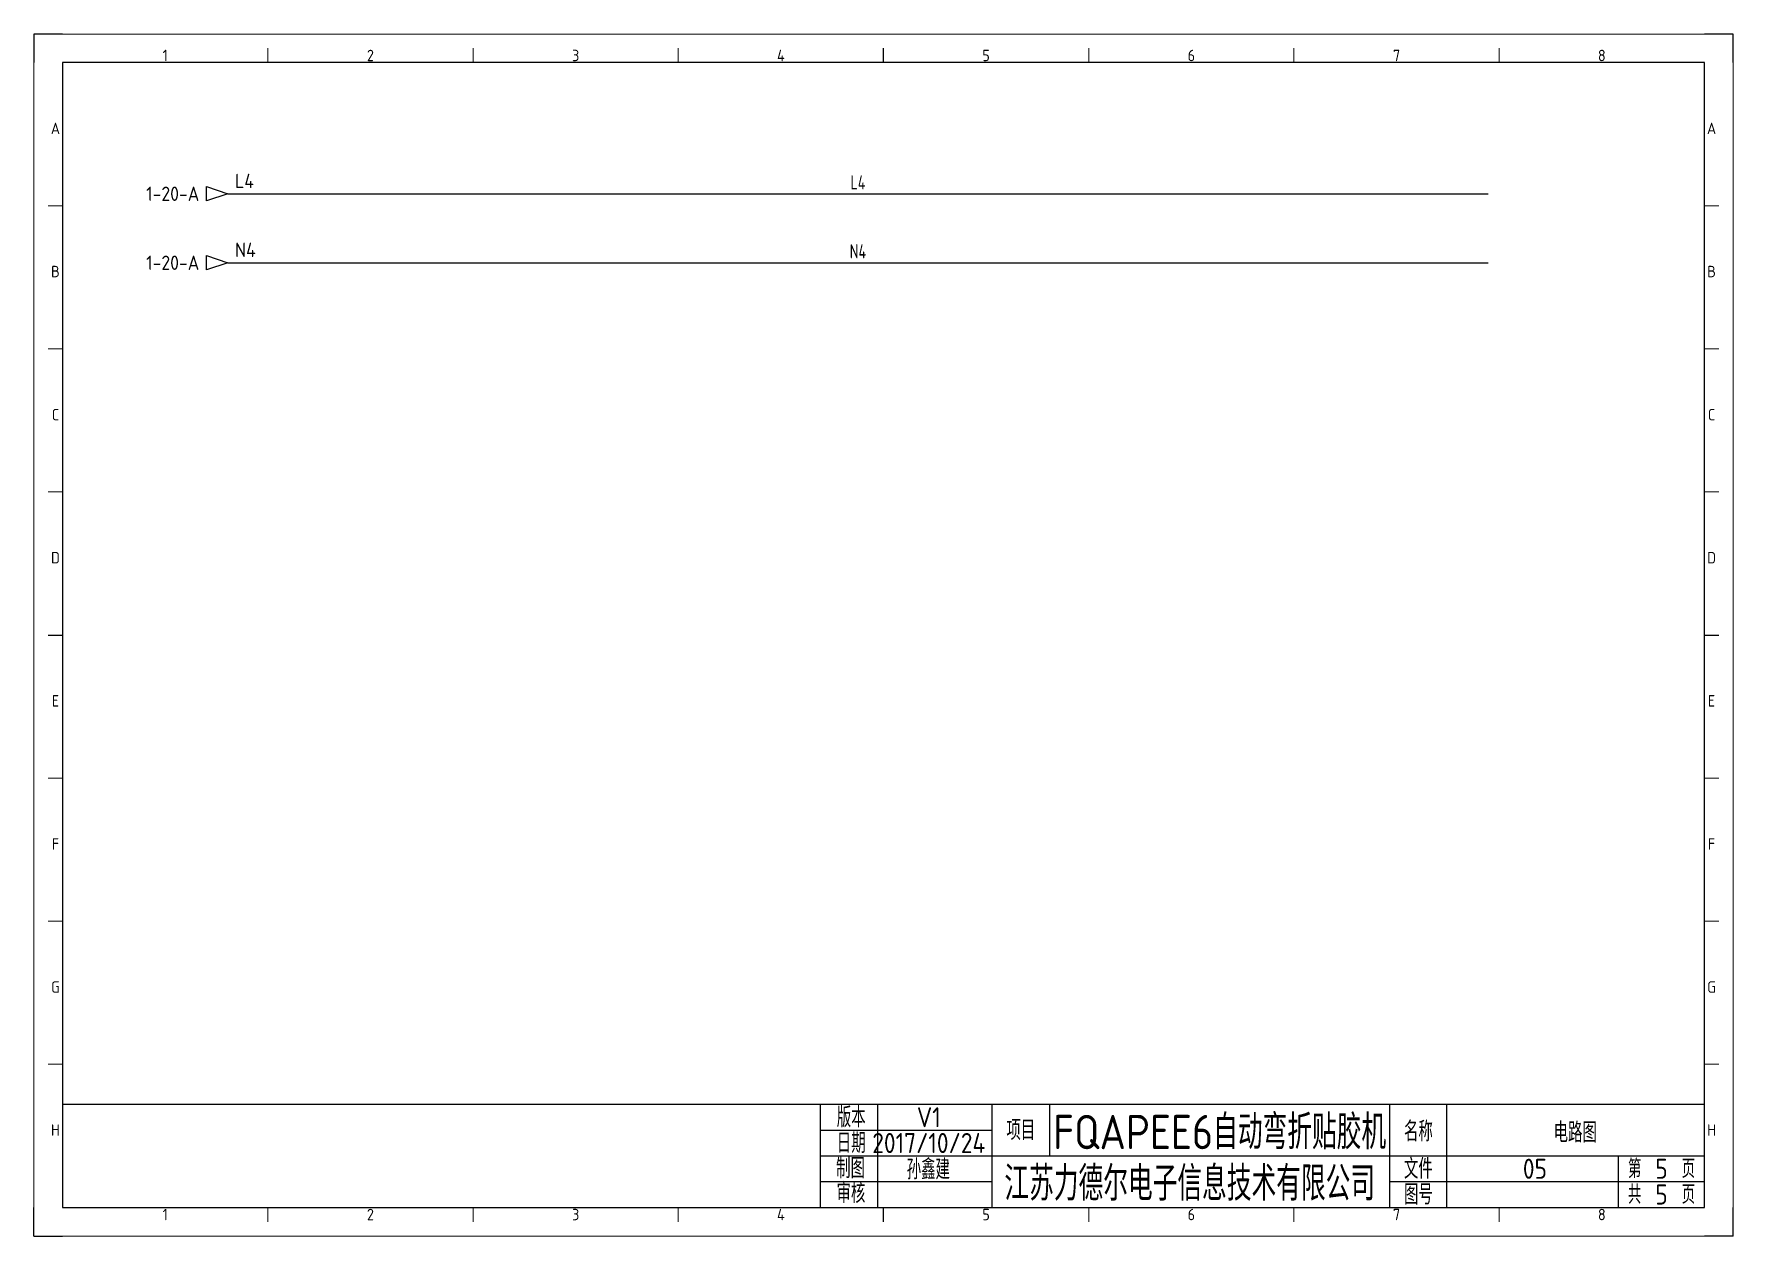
# Model space of a CAD drawing. Header units: millimetres. Extents: x 2425 to 3019, y 1396 to 1816.
import ezdxf
from ezdxf.enums import TextEntityAlignment as Align

# ---------------------------------------------------------------- set-up
doc = ezdxf.new("R2010")
doc.units = ezdxf.units.MM
for name, color, linetype in [('AE_BOR', 1, 'Continuous'), ('SYMS', 7, 'Continuous'), ('WIRENO', 72, 'Continuous'), ('WIREREF_DEST', 52, 'Continuous'), ('WIRES', 7, 'Continuous'), ('XREF', 7, 'Continuous'), ('图框_标题栏属性', 1, 'Continuous'), ('图框_标题栏文字', 6, 'Continuous')]:
    doc.layers.add(name, color=color, linetype=linetype)
doc.styles.add('ACGBTS', font='ISOCP.SHX')
doc.styles.get("Standard").update_dxf_attribs({"font": 'arial.ttf'})
doc.styles.add('WD_IEC', font='isocp2.shx', dxfattribs={"width": 0.9, "height": 4, "bigfont": 'gbcbig.shx'})
doc.styles.add('工程字', font='gbenor.shx', dxfattribs={"bigfont": 'gbcbig.shx'})

# ---------------------------------------------------------------- blocks, each defined once
blk = doc.blocks.new('Border')
for p, q in [((584, 410), (10, 410)), ((10, 410), (10, 10)), ((584, 10), (584, 410)), ((10, 10), (584, 10))]:
    blk.add_line(p, q)
at = {"layer": 'AE_BOR', "color": 1, "lineweight": 30}
for p, q in [((10, 420), (0, 420)), ((0, 420), (0, 410)), ((594, 420), (584, 420)), ((594, 410), (594, 420)), ((297, 410), (297, 415)), ((5, 210), (10, 210)), ((584, 210), (589, 210)), ((0, 0), (0, 10)), ((297, 5), (297, 10)), ((594, 0), (594, 10)), ((0, 0), (10, 0)), ((594, 0), (584, 0))]:
    blk.add_line(p, q, dxfattribs=at)
at = {"layer": 'AE_BOR', "color": 1, "lineweight": 15}
for p, q in [((0, 420), (594, 420)), ((0, 0), (0, 420)), ((594, 420), (594, 0)), ((81.75, 410), (81.75, 415)), ((153.5, 410), (153.5, 415)), ((225.25, 410), (225.25, 415)), ((368.75, 410), (368.75, 415)), ((440.5, 410), (440.5, 415)), ((512.25, 410), (512.25, 415)), ((10, 360), (5, 360)), ((589, 360), (584, 360)), ((10, 310), (5, 310)), ((589, 310), (584, 310)), ((10, 260), (5, 260)), ((589, 260), (584, 260)), ((10, 160), (5, 160)), ((589, 160), (584, 160)), ((10, 110), (5, 110)), ((589, 110), (584, 110)), ((10, 60), (5, 60)), ((589, 60), (584, 60)), ((81.75, 5), (81.75, 10)), ((153.5, 5), (153.5, 10)), ((225.25, 5), (225.25, 10)), ((368.75, 5), (368.75, 10)), ((440.5, 5), (440.5, 10)), ((512.25, 5), (512.25, 10)), ((594, 0), (0, 0))]:
    blk.add_line(p, q, dxfattribs=at)
at = {"layer": 'AE_BOR', "color": 1, "lineweight": 15, "style": 'ACGBTS'}
for s, p in [('1', (45.875, 412.5)), ('2', (117.625, 412.5)), ('3', (189.375, 412.5)), ('4', (261.125, 412.5)), ('5', (332.875, 412.5)), ('6', (404.625, 412.5)), ('7', (476.375, 412.5)), ('8', (548.125, 412.5)), ('A', (7.5, 387)), ('A', (586.5, 387)), ('B', (7.5, 337)), ('B', (586.5, 337)), ('C', (7.5, 287)), ('C', (586.5, 287)), ('D', (7.5, 237)), ('D', (586.5, 237)), ('E', (7.5, 187)), ('E', (586.5, 187)), ('F', (7.5, 137)), ('F', (586.5, 137)), ('G', (7.5, 87)), ('G', (586.5, 87)), ('H', (7.5, 37)), ('H', (586.5, 37)), ('1', (45.875, 7.5)), ('2', (117.625, 7.5)), ('3', (189.375, 7.5)), ('4', (261.125, 7.5)), ('5', (332.875, 7.5)), ('6', (404.625, 7.5)), ('7', (476.375, 7.5)), ('8', (548.125, 7.5))]:
    blk.add_text(s, height=4, dxfattribs=at).set_placement(p, align=Align.MIDDLE)
blk = doc.blocks.new('TITLE3')
for p, q in [((-309, 0), (-309, 36)), ((-289, 0), (-289, 36)), ((-249, 0), (-249, 36)), ((-249, 0), (-249, 36)), ((-249, 0), (-249, 36)), ((-229, 36), (-229, 27)), ((-110, 0), (-110, 36)), ((-90, 0), (-90, 36)), ((-309, 27), (-249, 27)), ((-229, 27), (-229, 18)), ((-309, 18), (-248.01, 18)), ((-249, 18), (0, 18)), ((-30, 0), (-30, 18)), ((-309, 9), (-249, 9)), ((-110, 9), (0, 9)), ((-289, 4.18), (-289, 4.18)), ((-289, 4.18), (-289, 4.18))]:
    blk.add_line(p, q)
blk.add_lwpolyline([(-309, 36), (-574, 36), (-574, 0), (-309, 0)], close=True)
blk.add_lwpolyline([(-309, 0), (0, 0), (0, 36), (-309, 36)])
at = {"flags": 9}
blk.add_attdef('WD_TB', (0, 0), '', height=2.5, dxfattribs=at)
at = {"layer": '图框_标题栏属性', "style": '工程字'}
for tag, height, p in [('版本', 7, (-271.17, 31.5)), ('项目', 12, (-169.5, 27)), ('名称', 7, (-45.16, 26.53)), ('日期', 7, (-271.17, 22.5)), ('制图', 7, (-271.33, 13.69)), ('公司名称', 12, (-179.94, 9)), ('文件', 7, (-59.26, 13.5)), ('页数', 7, (-15, 13.5)), ('审核', 7, (-270.7, 4.72)), ('图号', 7, (-59.26, 4.5)), ('总数', 7, (-15, 4.5))]:
    blk.add_attdef(tag, text='', height=height, dxfattribs=at).set_placement(p, align=Align.MIDDLE)
at = {"layer": '图框_标题栏文字', "style": '工程字'}
for s, height, p in [('版本', 7, (-298.29, 31.5)), ('项目', 7, (-239, 27)), ('名称', 7, (-100, 26.53)), ('日期', 7, (-298.29, 22.5)), ('制图', 7, (-298.51, 13.69)), ('文件', 7, (-100, 13.5)), ('第    页', 6.5, (-15, 13.5)), ('审核', 7, (-298.37, 5.01)), ('图号', 7, (-100, 4.5)), ('共    页', 6.5, (-15, 4.5))]:
    blk.add_text(s, height=height, dxfattribs=at).set_placement(p, align=Align.MIDDLE_CENTER)
blk = doc.blocks.new('HA1D3')
blk.add_lwpolyline([(0, 0), (-3.75, -1.25), (-3.75, 1.25)], close=True)
at = {"style": 'WD_IEC'}
for tag, p, height, flags in [('WIRENO', (1.25, 1), 2.5, 8), ('X1TERM01', (0, 0), 0.32, 1)]:
    blk.add_attdef(tag, p, '', height=height, dxfattribs=dict(at, flags=flags))
blk.add_attdef('XREF', text='', height=2.5, dxfattribs=at).set_placement((-5, 0), align=Align.MIDDLE_RIGHT)
at = {"style": 'WD_IEC', "flags": 1}
blk.add_attdef('SIGCODE', text='', height=1, dxfattribs=at).set_placement((-2.5, 1.8), align=Align.RIGHT)
at = {"style": 'WD_IEC'}
blk.add_attdef('DESC1', text='', height=2.5, dxfattribs=at).set_placement((1.25, -1), align=Align.TOP_LEFT)
blk = doc.blocks.new('WD_WNH')
at = {"linetype": 'Continuous', "style": 'WD_IEC', "width": 0.8}
blk.add_attdef('WIRENO', text='', height=2.5, dxfattribs=at).set_placement((0, 0.75), align=Align.CENTER)
at = {"style": 'WD_IEC', "flags": 1}
for tag, p in [('W08USER', (0, 0.375)), ('W04USER', (0, 0.875)), ('W05USER', (0, 0.75)), ('W09USER', (0, 0.25)), ('W03USER', (0, 1)), ('W06USER', (0, 0.625)), ('W07USER', (0, 0.5)), ('W02USER', (0, 1.125)), ('W01USER', (0, 1.25)), ('W10USER', (0, 0.125))]:
    blk.add_attdef(tag, text='', height=0.08, dxfattribs=at).set_placement(p, align=Align.CENTER)

msp = doc.modelspace()

# ---------------------------------------------------------------- linework, layer by layer
at = {"layer": 'WIRES'}
for p, q in [((2493.02, 1760.05), (2933.58, 1760.05)), ((2493.02, 1735.95), (2933.58, 1735.95))]:
    msp.add_line(p, q, dxfattribs=at)

# ---------------------------------------------------------------- block references
msp.add_blockref('Border', (2425.23, 1395.88))
msp.add_blockref('TITLE3', (3009.23, 1405.88)).add_auto_attribs({'总数': '5', '页数': '5', '文件': '05', '名称': '电路图', '公司名称': '江苏力德尔电子信息技术有限公司', '项目': 'FQAPEE6自动弯折贴胶机', '制图': '孙鑫建', '日期': '2017/10/24', '版本': 'V1'})
at = {"layer": 'SYMS'}
ref = msp.add_blockref('HA1D3', (2493.02, 1760.05), dxfattribs=dict(at, xscale=2, yscale=2, zscale=2))
ref.add_attrib('XREF', '1-20-A', dxfattribs={"layer": 'XREF', "height": 5, "style": 'WD_IEC'}).set_placement((2483.02, 1760.05), align=Align.MIDDLE_RIGHT)
ref.add_attrib('WIRENO', 'L4', (2495.52, 1762.05), dxfattribs={"layer": 'WIREREF_DEST', "height": 5, "style": 'WD_IEC', "flags": 8})
ref = msp.add_blockref('HA1D3', (2493.02, 1735.95), dxfattribs=dict(at, xscale=2, yscale=2, zscale=2))
ref.add_attrib('XREF', '1-20-A', dxfattribs={"layer": 'XREF', "height": 5, "style": 'WD_IEC'}).set_placement((2483.02, 1735.95), align=Align.MIDDLE_RIGHT)
ref.add_attrib('WIRENO', 'N4', (2495.52, 1737.95), dxfattribs={"layer": 'WIREREF_DEST', "height": 5, "style": 'WD_IEC', "flags": 8})
at = {"layer": 'WIRENO'}
ref = msp.add_blockref('WD_WNH', (2713.3, 1760.05), dxfattribs=dict(at, xscale=2, yscale=2, zscale=2))
ref.add_attrib('WIRENO', 'L4', dxfattribs={"linetype": 'Continuous', "height": 5, "style": 'WD_IEC', "width": 0.8}).set_placement((2713.3, 1761.55), align=Align.CENTER)
ref = msp.add_blockref('WD_WNH', (2713.3, 1735.95), dxfattribs=dict(at, xscale=2, yscale=2, zscale=2))
ref.add_attrib('WIRENO', 'N4', dxfattribs={"linetype": 'Continuous', "height": 5, "style": 'WD_IEC', "width": 0.8}).set_placement((2713.3, 1737.45), align=Align.CENTER)

doc.saveas('drawing.dxf')
